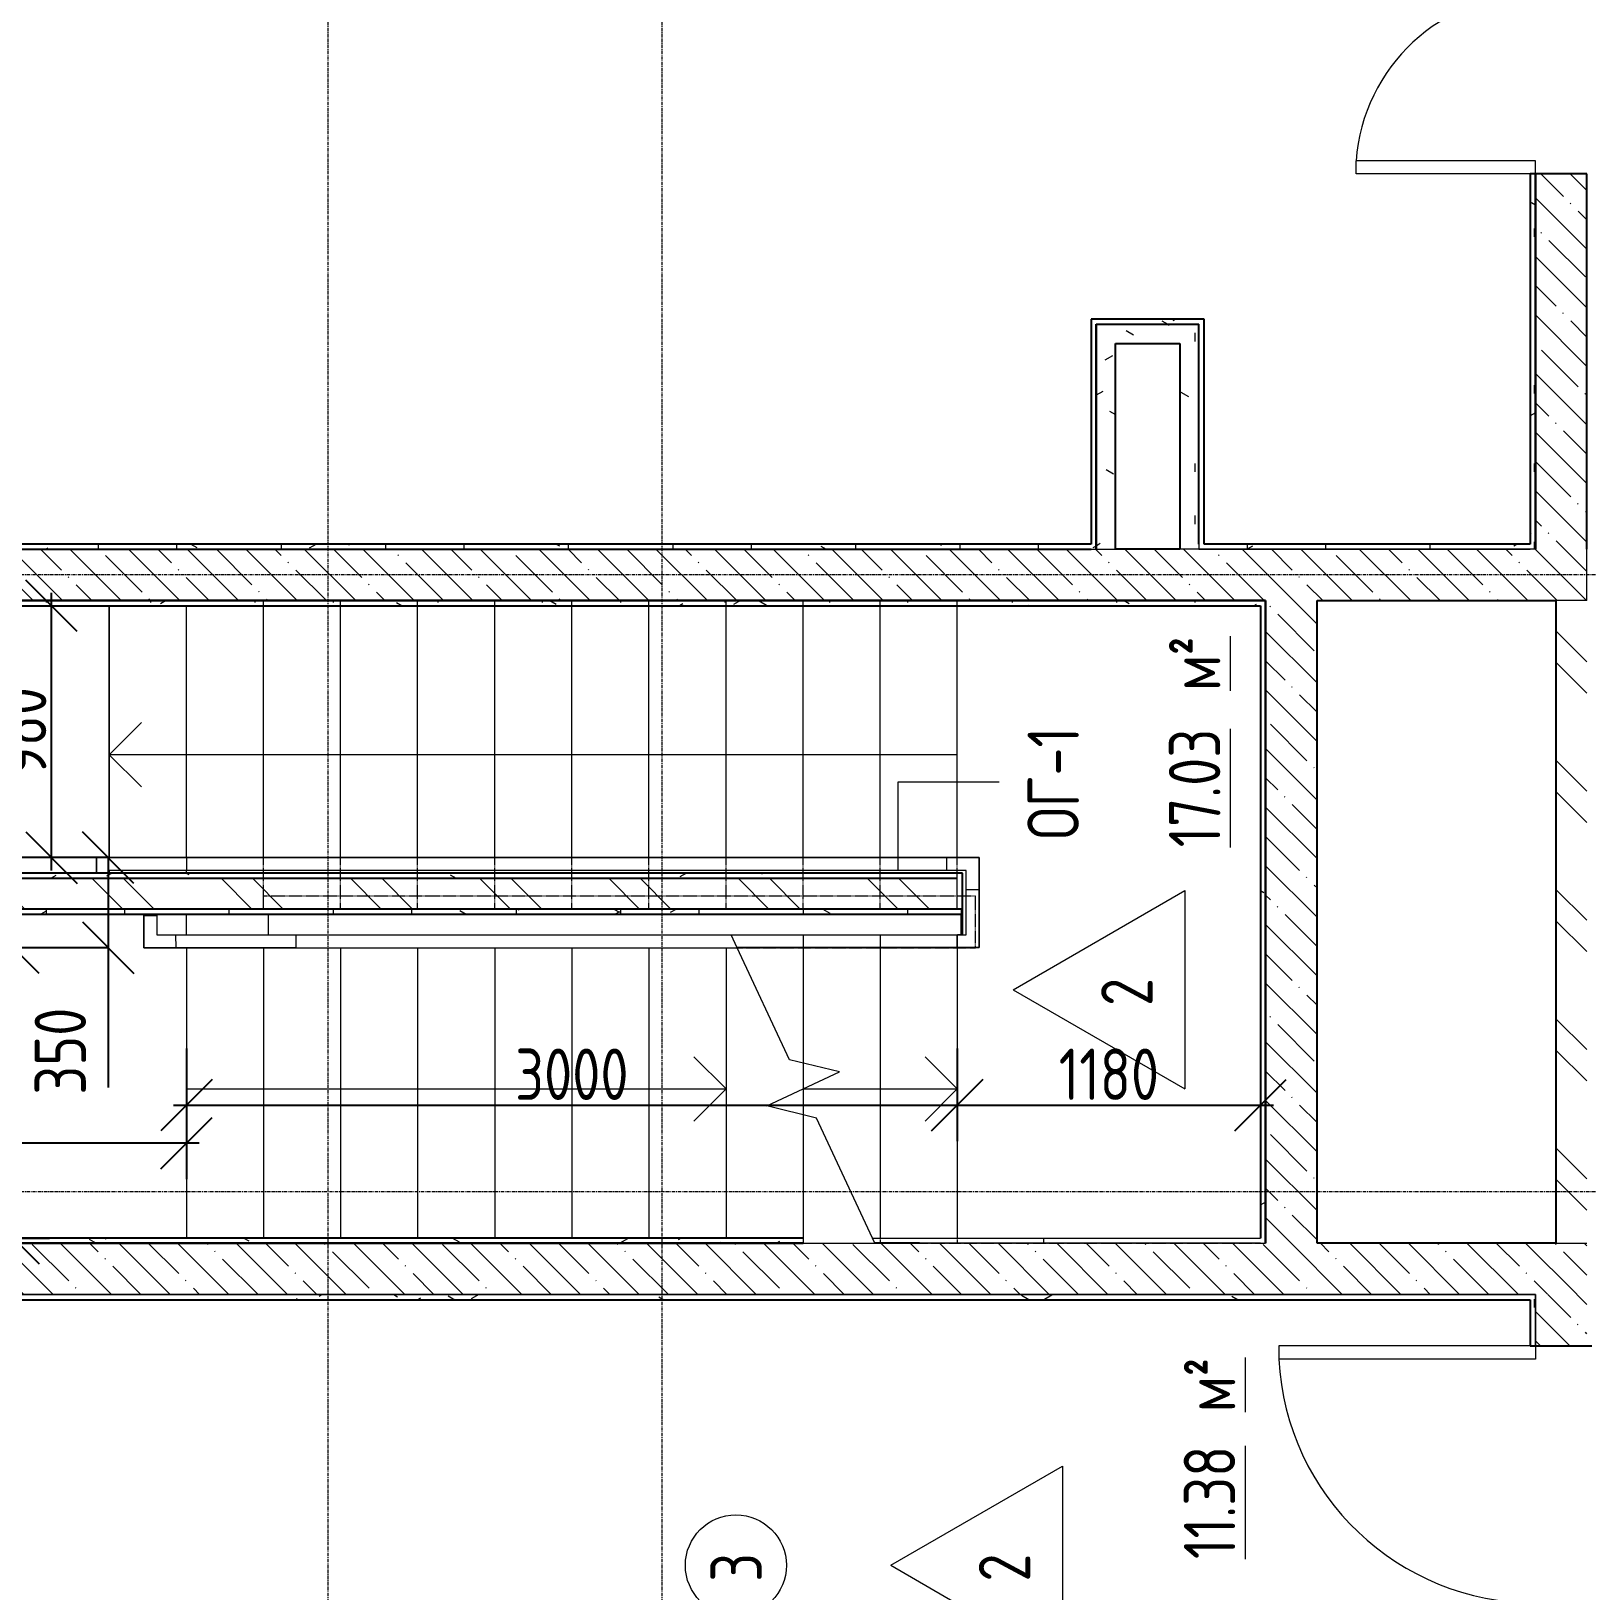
# Model space of a CAD drawing. Header units: millimetres. Extents: x -11854 to 4360091, y -19344 to 4989148.
# Drawn here: x 8008 to 14062, y 53710 to 59778 of the extents above; entities that cross this region are included whole.
import ezdxf

# ---------------------------------------------------------------- set-up
doc = ezdxf.new("R2010")
doc.units = ezdxf.units.MM
doc.linetypes.add('Линия сетки', pattern=[22.225, 12.7, -3.175, 3.175, -3.175])
doc.linetypes.add('Сверху', pattern=[3.96875, 2.38125, -1.5875])
doc.layers.get('0').update_dxf_attribs({"color": 254})
doc.layers.get('Defpoints').update_dxf_attribs({"color": 254})
for name, color, linetype, lineweight in [('_Сверху_ - Верхние поручни', 254, 'Сверху', 9), ('A-ANNO-DIMS', 254, 'Continuous', 9), ('A-AREA-IDEN', 254, 'Continuous', 9), ('A-DOOR', 254, 'Continuous', 9), ('A-FLOR', 254, 'Continuous', 9), ('A-FLOR-HRAL-IDEN', 254, 'Continuous', 9), ('A-WALL', 254, 'Continuous', 9), ('S-GRID', 254, 'Continuous', 9), ('S-STRS', 254, 'Continuous', 9), ('S-STRS-ANNO', 254, 'Continuous', 9), ('S-STRS-MBND', 254, 'Сверху', 9), ('Верхние поручни', 254, 'Continuous', 9)]:
    doc.layers.add(name, color=color, linetype=linetype, lineweight=lineweight)
doc.styles.add('ISOCPEUR', font='isocpeur.ttf', dxfattribs={"width": 0.8, "height": 200})
doc.styles.add('ISOCPEUR_B', font='', dxfattribs={"width": 0.8, "height": 200})
doc.styles.add('ISOCPEUR_B_1', font='', dxfattribs={"width": 0.8, "height": 200})
doc.styles.get('ISOCPEUR_B').set_extended_font_data('ISOCPEUR', bold=True)
doc.styles.get('ISOCPEUR_B_1').set_extended_font_data('ISOCPEUR', bold=True)
doc.dimstyles.new('2_0_мм_ISOCPEUR', dxfattribs={"dimscale": 304.8, "dimtxt": 199.196235, "dimasz": 0.656168, "dimexe": 0.459318, "dimexo": 0.625, "dimgap": 0.065617, "dimtad": 1, "dimdec": 0, "dimtxsty": 'ISOCPEUR', "dimblk1": 'OBLIQUE', "dimblk2": 'OBLIQUE', "dimsah": 1, "dimcen": 2.5, "dimdle": 0.164042, "dimazin": 3, "dimtfac": 1, "dimtix": 1, "dimtmove": 0, "dimatfit": 3, "dimfxl": 0.787402, "dimfxlon": 1, "dimtvp": 1, "dimarcsym": 2})
doc.dimstyles.new('2_0_мм_ISOCPEUR_1', dxfattribs={"dimscale": 304.8, "dimtxt": 199.196235, "dimasz": 0.656168, "dimexe": 0.459318, "dimexo": 0.625, "dimgap": 0.065617, "dimtad": 1, "dimdec": 0, "dimtxsty": 'ISOCPEUR', "dimblk1": 'OBLIQUE', "dimblk2": 'OBLIQUE', "dimsah": 1, "dimcen": 2.5, "dimdle": 0.164042, "dimazin": 3, "dimtfac": 1, "dimtix": 1, "dimtmove": 1, "dimatfit": 3, "dimfxl": 0.787402, "dimfxlon": 1, "dimtvp": 1, "dimarcsym": 2})
pattern_1 = [(135, (23408.74, 513535.32), (-114.04925, -114.04925), []), (135, (23408.74, 513649.37), (-114.04925, -114.04925), [201.612, -40.322, 3.353, -36.97])]
pattern_2 = [(135, (23408.74, 513535.32), (-251.44717, -251.44717), []), (135, (23027.74, 513535.32), (-251.44717, -251.44717), [])]
pattern_3 = [(90, (23408.74, 513535.32), (-101.6, 406.4), [33.528, -271.272, 33.528, -271.272, -1625.6]), (90, (23408.74, 513535.32), (-101.6, 406.4), [-609.6, 33.528, -576.072, 33.528, -271.272, -711.2]), (90, (23408.74, 513535.32), (-101.6, 406.4), [-1524, 33.528, -169.672, 33.528, -474.472]), (210, (23357.94, 513687.72), (-301.152724, -291.18818), [33.528, -271.272, 33.528, -1896.872]), (210, (23357.94, 513687.72), (-301.152724, -291.18818), [-338.328, -271.272, 33.528, -576.072, -1016]), (210, (23357.94, 513687.72), (-301.152724, -291.18818), [-1219.2, 33.528, -271.272, 33.528, -677.672]), (210, (23357.94, 513687.72), (-301.152724, -291.18818), [-1557.528, -169.672, 33.528, -474.472]), (330, (23154.74, 513738.52), (402.752724, -115.21182), [33.528, -271.272, 33.528, -1896.872]), (330, (23154.74, 513738.52), (402.752724, -115.21182), [-338.328, -271.272, 33.528, -576.072, -1016]), (330, (23154.74, 513738.52), (402.752724, -115.21182), [-1219.2, 33.528, -271.272, 33.528, -677.672]), (330, (23154.74, 513738.52), (402.752724, -115.21182), [-1557.528, -169.672, 33.528, -474.472])]

# ---------------------------------------------------------------- blocks, each defined once
blk = doc.blocks.new('Одиночные-Щитовые - Дверной блок внутренний глухой ДГ 21х7-6812654-1Д')
at = {"layer": 'A-DOOR', "lineweight": 18}
for p, q in [((299, -100), (299, -798.1)), ((350, -100), (299, -100)), ((350, -100), (350, -798.1)), ((350, -798.1), (299, -798.1))]:
    blk.add_line(p, q, dxfattribs=at)
at = {"layer": 'A-DOOR'}
blk.add_arc((350, -100), 700, 180, 265.82189, dxfattribs=at)
blk = doc.blocks.new('Одиночные-Щитовые - Дверной блок металлический глухой ДМГ 21х10 Л-6781128-1Д')
at = {"layer": 'A-DOOR', "lineweight": 18}
for p, q in [((449, 100), (449, 1098.7)), ((500, 1098.7), (449, 1098.7)), ((500, 100), (500, 1098.7)), ((500, 100), (449, 100))]:
    blk.add_line(p, q, dxfattribs=at)
at = {"layer": 'A-DOOR'}
blk.add_arc((500, 100), 1000, 92.92335, 180, dxfattribs=at)
blk = doc.blocks.new('Тип верхнего поручня - Верхний поручень_Внутренний_-4044732-1Д')
at = {"layer": 'Верхние поручни'}
for p, q in [((-457286.2, 6872.5), (-457286.2, 6877.9)), ((-457286.2, 6872.5), (-457236.2, 6873)), ((-457285, 6747.5), (-457286.2, 6872.5)), ((-457236.2, 6878.3), (-457236.2, 6873)), ((-457236.2, 6873), (-457235.5, 6798)), ((-457235.5, 6798), (-457160.5, 6798.6)), ((-457160.5, 6798.6), (-456694.3, 6802.9)), ((-457160, 6748.6), (-457160.5, 6798.6)), ((-456694.3, 6802.9), (-456693.8, 6752.9)), ((-457160, 6748.6), (-457285, 6747.5)), ((-456693.8, 6752.9), (-457160, 6748.6))]:
    blk.add_line(p, q, dxfattribs=at)
blk = doc.blocks.new('Тип верхнего поручня - Верхний поручень_Внутренний_-V9-1Д')
at = {"layer": '_Сверху_ - Верхние поручни'}
for p, q in [((-454051.2, 6977.8), (-456821.5, 6952.5)), ((-456821, 6902.5), (-456821.5, 6952.5)), ((-454100.7, 6927.3), (-456821, 6902.5)), ((-454099.8, 6826.5), (-454100.7, 6927.3)), ((-454049.4, 6777), (-454051.2, 6977.8)), ((-454999.8, 6818.3), (-454174.8, 6825.8)), ((-454174.8, 6825.8), (-454099.8, 6826.5)), ((-454976, 6768.5), (-454174.4, 6775.8)), ((-454174.4, 6775.8), (-454049.4, 6777))]:
    blk.add_line(p, q, dxfattribs=at)
at = {"layer": 'Верхние поручни'}
for p, q in [((-457286.2, 6877.9), (-457286.2, 6872.5)), ((-457286.2, 6872.5), (-457285, 6747.5)), ((-457236.2, 6878.3), (-457236.2, 6873)), ((-457236.2, 6873), (-457235.5, 6798)), ((-457235.5, 6798), (-457160.5, 6798.6)), ((-457160.5, 6798.6), (-454999.8, 6818.3)), ((-454976, 6768.5), (-454999.8, 6818.3)), ((-457285, 6747.5), (-457160, 6748.6)), ((-457160, 6748.6), (-454976, 6768.5))]:
    blk.add_line(p, q, dxfattribs=at)
blk = doc.blocks.new('Тип верхнего поручня - Верхний поручень_Внутренний_-4872171-1Д')
at = {"layer": 'Верхние поручни'}
for p, q in [((-457122.8, 7099.4), (-454162.9, 7126.3)), ((-454162.9, 7126.3), (-454037.9, 7127.5)), ((-454162.5, 7076.3), (-454162.9, 7126.3)), ((-454037.9, 7127.5), (-454036.8, 7002.5)), ((-457472.8, 7096.2), (-457122.8, 7099.4)), ((-457472.3, 7036.2), (-457472.8, 7096.2)), ((-457122.4, 7049.4), (-457422.4, 7046.6)), ((-457422.4, 7046.6), (-457422.3, 7036.6)), ((-457122.8, 7099.4), (-457122.4, 7049.4)), ((-454162.5, 7076.3), (-457122.4, 7049.4)), ((-454087.5, 7077), (-454162.5, 7076.3)), ((-454086.8, 7002), (-454087.5, 7077)), ((-454036.8, 7002.5), (-454086.8, 7002)), ((-454085.2, 6827), (-454086.8, 7002)), ((-454036.8, 7002.5), (-454034.8, 6777.5)), ((-454105.9, 6901.9), (-454105.9, 6906.8)), ((-454105.2, 6826.9), (-454105.9, 6901.9)), ((-455000, 6818.7), (-454120.2, 6826.7)), ((-454120.2, 6826.7), (-454085.2, 6827)), ((-454119.8, 6776.7), (-454120.2, 6826.7)), ((-454119.8, 6776.7), (-454976.2, 6768.9)), ((-454034.8, 6777.5), (-454119.8, 6776.7))]:
    blk.add_line(p, q, dxfattribs=at)
blk = doc.blocks.new('Тип верхнего поручня - Верхний поручень_Внутренний_-V10-1Д')
at = {"layer": 'Верхние поручни'}
for p, q in [((-454162.9, 7126.3), (-457122.8, 7099.4)), ((-454037.9, 7127.5), (-454162.9, 7126.3)), ((-454036.8, 7002.5), (-454037.9, 7127.5)), ((-457122.8, 7099.4), (-457472.8, 7096.2)), ((-457472.8, 7096.2), (-457472.3, 7036.2)), ((-457122.4, 7049.4), (-457422.4, 7046.6)), ((-457422.4, 7046.6), (-457422.3, 7036.6)), ((-454162.5, 7076.3), (-457122.4, 7049.4)), ((-454087.5, 7077), (-454162.5, 7076.3)), ((-454086.8, 7002), (-454087.5, 7077)), ((-454085.2, 6827), (-454086.8, 7002)), ((-454034.8, 6777.5), (-454036.8, 7002.5)), ((-454105.2, 6826.9), (-454105.9, 6906.8)), ((-455000, 6818.7), (-454120.2, 6826.7)), ((-454120.2, 6826.7), (-454085.2, 6827)), ((-454976.2, 6768.9), (-454119.8, 6776.7)), ((-454119.8, 6776.7), (-454034.8, 6777.5))]:
    blk.add_line(p, q, dxfattribs=at)
blk = doc.blocks.new('АР-Марка-Помещения-Этаж_Секция_Номер - Номер-1294543-1Д')
at = {"layer": 'A-AREA-IDEN'}
blk.add_circle((0, 1.219), 1.965, dxfattribs=at)
blk = doc.blocks.new('_Oblique')
at = {"color": 0, "linetype": 'ByBlock', "lineweight": -2}
blk.add_line((-0.5, -0.5), (0.5, 0.5), dxfattribs=at)
blk = doc.blocks.new('*D693')
at = {"layer": 'A-ANNO-DIMS', "color": 0, "lineweight": -2, "transparency": 16777216}
for p, q in [((7939.1, 55032.4), (7939.1, 56262)), ((8308, 56212), (7799.1, 56212)), ((7866.1, 55082.4), (8079.1, 55082.4))]:
    blk.add_line(p, q, dxfattribs=at)
at = {"layer": 'Defpoints', "color": 0, "transparency": 16777216}
for p in [(7939.1, 56212), (8327, 56212), (7847, 55082.4)]:
    blk.add_point(p, dxfattribs=at)
at = {"layer": 'A-ANNO-DIMS', "color": 0, "lineweight": -2, "transparency": 16777216, "xscale": 200, "yscale": 200, "zscale": 200}
for p, rotation in [((7939.1, 56212), 90), ((7939.1, 55082.4), 270)]:
    blk.add_blockref('_Oblique', p, dxfattribs=dict(at, rotation=rotation))
at = {"layer": 'A-ANNO-DIMS', "color": 0, "transparency": 16777216, "insert": (7652.4, 55627.7), "char_height": 200, "width": 459.684, "attachment_point": 1, "rotation": 90, "line_spacing_factor": 1.149209, "style": 'ISOCPEUR'}
blk.add_mtext('\\A1;1130', dxfattribs=at)
blk = doc.blocks.new('*D694')
at = {"layer": 'A-ANNO-DIMS', "color": 0, "lineweight": -2, "transparency": 16777216}
for p, q in [((8308, 56562.4), (8168, 56562.4)), ((8308, 56562.4), (8308, 56162)), ((8308, 56212), (8168, 56212)), ((8308, 56212), (8308, 55668))]:
    blk.add_line(p, q, dxfattribs=at)
at = {"layer": 'Defpoints', "color": 0, "transparency": 16777216}
for p in [(8308, 56562.4), (8327, 56562.4), (8327, 56212)]:
    blk.add_point(p, dxfattribs=at)
at = {"layer": 'A-ANNO-DIMS', "color": 0, "lineweight": -2, "transparency": 16777216, "xscale": 200, "yscale": 200, "zscale": 200}
for p, rotation in [((8308, 56562.4), 90), ((8308, 56212), 270)]:
    blk.add_blockref('_Oblique', p, dxfattribs=dict(at, rotation=rotation))
at = {"layer": 'A-ANNO-DIMS', "color": 0, "transparency": 16777216, "insert": (8021.4, 55640.1), "char_height": 200, "width": 399.925, "attachment_point": 1, "rotation": 90, "line_spacing_factor": 1.149209, "style": 'ISOCPEUR'}
blk.add_mtext('\\A1;350', dxfattribs=at)
blk = doc.blocks.new('*D695')
at = {"layer": 'A-ANNO-DIMS', "color": 0, "lineweight": -2, "transparency": 16777216}
for p, q in [((8087, 56512.4), (8087, 57592.4)), ((7866.1, 57542.4), (8227, 57542.4)), ((8308, 56562.4), (7947, 56562.4))]:
    blk.add_line(p, q, dxfattribs=at)
at = {"layer": 'Defpoints', "color": 0, "transparency": 16777216}
for p in [(7847, 57542.4), (8087, 57542.4), (8327, 56562.4)]:
    blk.add_point(p, dxfattribs=at)
at = {"layer": 'A-ANNO-DIMS', "color": 0, "lineweight": -2, "transparency": 16777216, "xscale": 200, "yscale": 200, "zscale": 200}
for p, rotation in [((8087, 57542.4), 90), ((8087, 56562.4), 270)]:
    blk.add_blockref('_Oblique', p, dxfattribs=dict(at, rotation=rotation))
at = {"layer": 'A-ANNO-DIMS', "color": 0, "transparency": 16777216, "insert": (7967, 57052.4), "char_height": 200, "width": 399.925, "attachment_point": 5, "rotation": 90, "style": 'ISOCPEUR'}
blk.add_mtext('\\A1;980', dxfattribs=at)
blk = doc.blocks.new('МАРКА ПОМЕЩЕНИЯ - ПОЛЫ - ОТДЕЛКА ПОЛА-6347798-1Д')
at = {"layer": 'A-AREA-IDEN'}
for p, q in [((0, 4.233), (-3.855, -2.444)), ((0, 4.233), (3.855, -2.444)), ((3.855, -2.444), (-3.855, -2.444))]:
    blk.add_line(p, q, dxfattribs=at)
blk = doc.blocks.new('*D696')
at = {"layer": 'A-ANNO-DIMS', "color": 0, "lineweight": -2, "transparency": 16777216}
for p, q in [((5482, 55820.4), (5482, 55311.5)), ((8612, 55820.4), (8612, 55311.5)), ((5432, 55451.5), (6283.2, 55451.5)), ((8662, 55451.5), (6589.9, 55451.5))]:
    blk.add_line(p, q, dxfattribs=at)
at = {"layer": 'Defpoints', "color": 0, "transparency": 16777216}
for p in [(5482, 55839.5), (8612, 55839.5), (8612, 55451.5)]:
    blk.add_point(p, dxfattribs=at)
at = {"layer": 'A-ANNO-DIMS', "color": 0, "lineweight": -2, "transparency": 16777216, "xscale": 200, "yscale": 200, "zscale": 200, "rotation": 180}
blk.add_blockref('_Oblique', (5482, 55451.5), dxfattribs=at)
at = {"layer": 'A-ANNO-DIMS', "color": 0, "lineweight": -2, "transparency": 16777216, "xscale": 200, "yscale": 200, "zscale": 200}
blk.add_blockref('_Oblique', (8612, 55451.5), dxfattribs=at)
at = {"layer": 'A-ANNO-DIMS', "color": 0, "transparency": 16777216, "insert": (6303.2, 55415.3), "char_height": 200, "width": 496.458, "attachment_point": 1, "rotation": 90, "line_spacing_factor": 1.149209, "style": 'ISOCPEUR'}
blk.add_mtext('\\A1;3130', dxfattribs=at)
blk = doc.blocks.new('*D697')
at = {"layer": 'A-ANNO-DIMS', "color": 0, "lineweight": -2, "transparency": 16777216}
for p, q in [((8612, 55820.4), (8612, 55459.5)), ((11612, 55820.4), (11612, 55459.5)), ((8562, 55599.5), (11662, 55599.5))]:
    blk.add_line(p, q, dxfattribs=at)
at = {"layer": 'Defpoints', "color": 0, "transparency": 16777216}
for p in [(8612, 55839.5), (11612, 55839.5), (11612, 55599.5)]:
    blk.add_point(p, dxfattribs=at)
at = {"layer": 'A-ANNO-DIMS', "color": 0, "lineweight": -2, "transparency": 16777216, "xscale": 200, "yscale": 200, "zscale": 200, "rotation": 180}
blk.add_blockref('_Oblique', (8612, 55599.5), dxfattribs=at)
at = {"layer": 'A-ANNO-DIMS', "color": 0, "lineweight": -2, "transparency": 16777216, "xscale": 200, "yscale": 200, "zscale": 200}
blk.add_blockref('_Oblique', (11612, 55599.5), dxfattribs=at)
at = {"layer": 'A-ANNO-DIMS', "color": 0, "transparency": 16777216, "insert": (10112, 55719.5), "char_height": 200, "width": 533.233, "attachment_point": 5, "style": 'ISOCPEUR'}
blk.add_mtext('\\A1;3000', dxfattribs=at)
blk = doc.blocks.new('*D698')
at = {"layer": 'A-ANNO-DIMS', "color": 0, "lineweight": -2, "transparency": 16777216}
for p, q in [((11612, 55820.4), (11612, 55459.5)), ((12792, 55820.4), (12792, 55459.5)), ((11562, 55599.5), (12842, 55599.5))]:
    blk.add_line(p, q, dxfattribs=at)
at = {"layer": 'Defpoints', "color": 0, "transparency": 16777216}
for p in [(11612, 55839.5), (12792, 55839.5), (12792, 55599.5)]:
    blk.add_point(p, dxfattribs=at)
at = {"layer": 'A-ANNO-DIMS', "color": 0, "lineweight": -2, "transparency": 16777216, "xscale": 200, "yscale": 200, "zscale": 200, "rotation": 180}
blk.add_blockref('_Oblique', (11612, 55599.5), dxfattribs=at)
at = {"layer": 'A-ANNO-DIMS', "color": 0, "lineweight": -2, "transparency": 16777216, "xscale": 200, "yscale": 200, "zscale": 200}
blk.add_blockref('_Oblique', (12792, 55599.5), dxfattribs=at)
at = {"layer": 'A-ANNO-DIMS', "color": 0, "transparency": 16777216, "insert": (12202, 55719.5), "char_height": 200, "width": 459.684, "attachment_point": 5, "style": 'ISOCPEUR'}
blk.add_mtext('\\A1;1180', dxfattribs=at)

msp = doc.modelspace()

# ---------------------------------------------------------------- hatches: boundary and pattern name
at = {"layer": 'A-WALL'}
h = msp.add_hatch(dxfattribs=at)
h.set_pattern_fill('FP_5', color=8, angle=90, style=0, pattern_type=2)
h.set_pattern_definition(pattern_3)
h.paths.add_polyline_path([(13862, 65217.4), (13842, 65217.4), (13842, 59922.4), (13862, 59922.4), (13862, 64419.5)])
h.paths.add_polyline_path([(13862, 59141.3), (13862, 59222.4), (13842, 59222.4), (13842, 57762.4), (13862, 57762.4), (13862, 58085.7)])
h = msp.add_hatch(dxfattribs=at)
h.set_pattern_fill('FP_3', color=8, angle=90, style=0, pattern_type=2)
h.set_pattern_definition(pattern_1)
h.paths.add_polyline_path([(14062, 59222.4), (13862, 59222.4), (13862, 57762.4), (14062, 57762.4), (14062, 59141.3)])
h = msp.add_hatch(dxfattribs=at)
h.set_pattern_fill('FP_5', color=8, angle=90, style=0, pattern_type=2)
h.set_pattern_definition(pattern_3)
h.paths.add_polyline_path([(12552.5, 58657.4), (12132.5, 58657.4), (12132.5, 58637.4), (12552.5, 58637.4)])
h = msp.add_hatch(dxfattribs=at)
h.set_pattern_fill('FP_5', color=8, angle=90, style=0, pattern_type=2)
h.set_pattern_definition(pattern_3)
h.paths.add_polyline_path([(12152.5, 57762.4), (12152.5, 58637.4), (12132.5, 58637.4), (12132.5, 57762.4)])
h = msp.add_hatch(dxfattribs=at)
h.set_pattern_fill('FP_5', color=8, angle=90, style=0, pattern_type=2)
h.set_pattern_definition(pattern_3)
h.paths.add_polyline_path([(12552.5, 58637.4), (12152.5, 58637.4), (12152.5, 58562.4), (12552.5, 58562.4)])
h = msp.add_hatch(dxfattribs=at)
h.set_pattern_fill('FP_5', color=8, angle=90, style=0, pattern_type=2)
h.set_pattern_definition(pattern_3)
h.paths.add_polyline_path([(12227.5, 58562.4), (12152.5, 58562.4), (12152.5, 57762.4), (12227.5, 57762.4), (12227.5, 58085.7)])
h = msp.add_hatch(dxfattribs=at)
h.set_pattern_fill('FP_5', color=8, angle=90, style=0, pattern_type=2)
h.set_pattern_definition(pattern_3)
h.paths.add_polyline_path([(12552.5, 58562.4), (12477.5, 58562.4), (12477.5, 57762.4), (12552.5, 57762.4), (12552.5, 58085.7)])
h = msp.add_hatch(dxfattribs=at)
h.set_pattern_fill('FP_5', color=8, angle=90, style=0, pattern_type=2)
h.set_pattern_definition(pattern_3)
h.paths.add_polyline_path([(12132.5, 57782.4), (7682, 57782.4), (7682, 57762.4), (12132.5, 57762.4)])
h = msp.add_hatch(dxfattribs=at)
h.set_pattern_fill('FP_5', color=8, angle=90, style=0, pattern_type=2)
h.set_pattern_definition(pattern_3)
h.paths.add_polyline_path([(13842, 57762.4), (13842, 57782.4), (12552.5, 57782.4), (12552.5, 57762.4)])
h = msp.add_hatch(dxfattribs=at)
h.set_pattern_fill('FP_3', color=8, angle=90, style=0, pattern_type=2)
h.set_pattern_definition(pattern_1)
h.paths.add_polyline_path([(14062, 57762.4), (7462, 57762.4), (7462, 57562.4), (14062, 57562.4)])
h = msp.add_hatch(dxfattribs=at)
h.set_pattern_fill('FP_5', color=8, angle=90, style=0, pattern_type=2)
h.set_pattern_definition(pattern_3)
h.paths.add_polyline_path([(12812, 57542.4), (12812, 57562.4), (6862, 57562.4), (6862, 57542.4), (12792, 57542.4)])
h.paths.add_polyline_path([(5862, 57542.4), (5862, 57562.4), (5482, 57562.4), (5482, 57542.4)])
h = msp.add_hatch(dxfattribs=at)
h.set_pattern_fill('FP_5', color=8, angle=90, style=0, pattern_type=2)
h.set_pattern_definition(pattern_3)
h.paths.add_polyline_path([(12812, 57542.4), (12792, 57542.4), (12792, 55062.4), (12812, 55062.4), (12812, 55974.4)])
h = msp.add_hatch(dxfattribs=at)
h.set_pattern_fill('FP_3', color=8, angle=90, style=0, pattern_type=2)
h.set_pattern_definition(pattern_1)
h.paths.add_polyline_path([(13012, 57562.4), (12812, 57562.4), (12812, 55062.4), (13012, 55062.4), (13012, 55974.4)])
h = msp.add_hatch(dxfattribs=at)
h.set_pattern_fill('FP_4', color=8, angle=90, style=0, pattern_type=2)
h.set_pattern_definition(pattern_2)
h.paths.add_polyline_path([(14062, 55063.4), (14062, 57562.4), (13942, 57562.4), (13942, 55062.4), (14062, 55062.4)])
h = msp.add_hatch(dxfattribs=at)
h.set_pattern_fill('FP_5', color=8, angle=90, style=0, pattern_type=2)
h.set_pattern_definition(pattern_3)
h.paths.add_polyline_path([(11612, 56502.4), (5462, 56502.4), (5462, 56482.4), (11612, 56482.4), (11612, 56502.2)])
h = msp.add_hatch(dxfattribs=at)
h.set_pattern_fill('FP_4', color=8, angle=90, style=0, pattern_type=2)
h.set_pattern_definition(pattern_2)
h.paths.add_polyline_path([(11612, 56482.4), (5462, 56482.4), (5462, 56362.4), (11612, 56362.4), (11612, 56370.2)])
h = msp.add_hatch(dxfattribs=at)
h.set_pattern_fill('FP_5', color=8, angle=90, style=0, pattern_type=2)
h.set_pattern_definition(pattern_3)
h.paths.add_polyline_path([(11632, 56342.4), (11632, 56362.4), (5482, 56362.4), (5482, 56342.4), (11592.4, 56342.4)])
h = msp.add_hatch(dxfattribs=at)
h.set_pattern_fill('FP_5', color=8, angle=90, style=0, pattern_type=2)
h.set_pattern_definition(pattern_3)
h.paths.add_polyline_path([(11012, 55082.4), (6812, 55082.4), (6812, 55062.4), (11012, 55062.4)])
h.paths.add_polyline_path([(5512, 55062.4), (5512, 55082.4), (5482, 55082.4), (5482, 55062.4)])
h = msp.add_hatch(dxfattribs=at)
h.set_pattern_fill('FP_3', color=8, angle=90, style=0, pattern_type=2)
h.set_pattern_definition(pattern_1)
h.paths.add_polyline_path([(14062, 55062.4), (7662, 55062.4), (7662, 54862.4), (14062, 54863.4), (14062, 54918.7)])
h = msp.add_hatch(dxfattribs=at)
h.set_pattern_fill('FP_5', color=8, angle=90, style=0, pattern_type=2)
h.set_pattern_definition(pattern_3)
h.paths.add_polyline_path([(13862, 54862.4), (7956.4, 54862.4), (7956.4, 54842.4), (13862, 54842.4)])
h = msp.add_hatch(dxfattribs=at)
h.set_pattern_fill('FP_3', color=8, angle=90, style=0, pattern_type=2)
h.set_pattern_definition(pattern_1)
h.paths.add_polyline_path([(14062, 54862.4), (13862, 54862.4), (13862, 54662.4), (14062, 54662.4), (14062, 54843.4)])
h.paths.add_polyline_path([(14062, 53662.4), (13862, 53662.4), (13862, 50562.4), (14062, 50562.4), (14062, 53202.4)])
h.paths.add_polyline_path([(14062, 49862.4), (13862, 49862.4), (13862, 47202.4), (14062, 47202.4), (14062, 49662.4)])
h = msp.add_hatch(dxfattribs=at)
h.set_pattern_fill('FP_5', color=8, angle=90, style=0, pattern_type=2)
h.set_pattern_definition(pattern_3)
h.paths.add_polyline_path([(13862, 53662.4), (13842, 53662.4), (13842, 52982.4), (13862, 52982.4)])
h.paths.add_polyline_path([(13862, 54842.4), (13842, 54842.4), (13842, 54662.4), (13862, 54662.4)])

# ---------------------------------------------------------------- linework, layer by layer
at = {"layer": 'A-FLOR', "color": 8}
for p, q in [((8312, 57542.4), (8312, 56562.4)), ((8612, 56262.4), (8612, 56342.4)), ((8932, 56262.4), (8932, 56342.4)), ((13942, 55062.8), (13012, 55062.8))]:
    msp.add_line(p, q, dxfattribs=at)
at = {"layer": 'A-FLOR-HRAL-IDEN', "color": 8}
for p, q in [((11381.9, 56857.9), (11774.4, 56857.9)), ((11381.9, 56512.4), (11381.9, 56857.9))]:
    msp.add_line(p, q, dxfattribs=at)
at = {"layer": 'A-WALL', "color": 8, "lineweight": 25}
for p, q in [((13842, 59222.4), (13842, 57782.4)), ((14062, 59222.4), (13842, 59222.4)), ((13862, 59222.4), (13862, 57762.4)), ((13862, 57762.4), (13862, 59222.4)), ((14062, 57762.4), (14062, 59222.4)), ((12572.5, 58657.4), (12132.5, 58657.4)), ((12132.5, 58657.4), (12132.5, 57782.4)), ((12152.5, 58637.4), (12152.5, 57762.4)), ((12152.5, 58637.4), (12552.5, 58637.4)), ((12152.5, 57762.4), (12152.5, 58637.4)), ((12552.5, 57782.4), (12552.5, 58637.4)), ((12572.5, 57782.4), (12572.5, 58657.4)), ((12227.5, 58562.4), (12477.5, 58562.4)), ((12227.5, 57762.4), (12227.5, 58562.4)), ((12477.5, 58562.4), (12477.5, 57762.4)), ((12132.5, 57782.4), (7682, 57782.4)), ((13842, 57782.4), (12572.5, 57782.4)), ((7662, 57762.4), (12132.5, 57762.4)), ((12477.5, 57762.4), (12227.5, 57762.4)), ((6862, 57542.4), (12792, 57542.4)), ((7362, 57562.4), (12812, 57562.4)), ((12812, 57562.4), (7462, 57562.4)), ((12792, 57542.4), (12792, 55082.4)), ((12812, 57562.4), (12812, 55062.4)), ((12812, 55062.4), (12812, 57562.4)), ((13012, 55062.4), (13012, 57562.4)), ((13012, 57562.4), (13942, 57562.4)), ((13942, 57562.4), (13942, 55062.4)), ((11632, 56502.4), (5482, 56502.4)), ((11632, 56342.4), (11632, 56502.4)), ((5462, 56482.4), (11612, 56482.4)), ((11612, 56362.4), (5482, 56362.4)), ((5482, 56342.4), (11632, 56342.4)), ((11012, 55082.4), (6812, 55082.4)), ((11012, 55062.4), (7362, 55062.4)), ((7462, 55062.4), (11012, 55062.4)), ((11465.2, 55062.4), (11291.7, 55062.4)), ((13942, 55062.4), (13012, 55062.4)), ((7956.4, 54842.4), (13842, 54842.4)), ((13842, 54842.4), (13842, 54662.4)), ((13842, 54662.4), (14082, 54662.4))]:
    msp.add_line(p, q, dxfattribs=at)
at = {"layer": 'A-WALL', "color": 8}
for p, q in [((12552.5, 57782.4), (12552.5, 57762.4)), ((12132.5, 57762.4), (12227.5, 57762.4)), ((13862, 57762.4), (12477.5, 57762.4)), ((12552.5, 57762.4), (13842, 57762.4)), ((14062, 57562.4), (14062, 57762.4)), ((14062, 57562.4), (13942, 57562.4)), ((11612, 56362.4), (11612, 56482.4)), ((11282.4, 55082.4), (12792, 55082.4)), ((12792, 55062.4), (11465.2, 55062.4)), ((11949.1, 55062.4), (11949.1, 55082.4)), ((12792, 55062.4), (12812, 55062.4)), ((13942, 55062.4), (14062, 55062.4)), ((7861.4, 54862.4), (13862, 54862.4)), ((13862, 54862.4), (7956.4, 54862.4)), ((13862, 54862.4), (13862, 54662.4)), ((13862, 54842.4), (13862, 54862.4)), ((13862, 54662.4), (13862, 54842.4))]:
    msp.add_line(p, q, dxfattribs=at)
at = {"layer": 'S-GRID', "color": 8, "linetype": 'Линия сетки'}
for p, q in [((9162, 75548.5), (9162, 42182.4)), ((10462, 75548.5), (10462, 42182.4)), ((24894.1, 57662.4), (-496.2, 57662.4)), ((24894.1, 55262.4), (-496.2, 55262.4))]:
    msp.add_line(p, q, dxfattribs=at)
at = {"layer": 'S-STRS', "color": 8}
for p, q in [((8312, 56562.4), (8312, 57542.4)), ((8612, 56562.4), (8612, 57542.4)), ((8912, 56562.4), (8912, 57542.4)), ((9212, 56562.4), (9212, 57542.4)), ((9512, 56562.4), (9512, 57542.4)), ((9812, 56562.4), (9812, 57542.4)), ((10112, 56562.4), (10112, 57542.4)), ((10412, 56562.4), (10412, 57542.4)), ((10712, 56562.4), (10712, 57542.4)), ((11012, 56562.4), (11012, 57542.4)), ((11312, 56562.4), (11312, 57542.4)), ((11612, 56562.4), (11612, 57542.4)), ((8612, 56502.4), (8612, 56512.4)), ((8912, 56502.4), (8912, 56512.4)), ((9212, 56502.4), (9212, 56512.4)), ((9512, 56502.4), (9512, 56512.4)), ((9812, 56502.4), (9812, 56512.4)), ((10112, 56502.4), (10112, 56512.4)), ((10412, 56502.4), (10412, 56512.4)), ((10712, 56502.4), (10712, 56512.4)), ((11012, 56502.4), (11012, 56512.4)), ((11312, 56502.4), (11312, 56512.4)), ((11612, 56502.4), (11612, 56512.4)), ((11632, 56342.4), (11632, 56262.4)), ((8612, 56212), (8612, 55082.4)), ((8912, 56212), (8912, 55082.4)), ((9212, 56212), (9212, 55082.4)), ((9512, 56212), (9512, 55082.4)), ((9812, 56212), (9812, 55082.4)), ((10112, 56212), (10112, 55082.4)), ((10412, 56212), (10412, 55082.4)), ((10712, 56212), (10712, 55082.4)), ((11012, 56212.4), (11012, 55762.9)), ((11312, 56212.4), (11312, 55082.4)), ((11612, 56212.4), (11612, 55082.4)), ((11012, 55762.9), (11012, 55662.4)), ((11012, 55662.4), (11012, 55562)), ((11012, 55562), (11012, 55062.4)), ((11012, 55062.4), (11291.7, 55062.4))]:
    msp.add_line(p, q, dxfattribs=at)
at = {"layer": 'S-STRS', "color": 8, "linetype": 'Сверху'}
for p, q in [((8612, 56562.4), (8612, 57542.4)), ((8912, 56562.4), (8912, 57542.4)), ((9212, 56562.4), (9212, 57542.4)), ((9512, 56562.4), (9512, 57542.4)), ((9812, 56562.4), (9812, 57542.4)), ((10112, 56562.4), (10112, 57542.4)), ((10412, 56562.4), (10412, 57542.4)), ((10712, 56562.4), (10712, 57542.4)), ((11012, 56562.4), (11012, 57542.4)), ((11312, 56562.4), (11312, 57542.4)), ((11612, 56562.4), (11612, 57542.4)), ((8612, 56502.4), (8612, 56512.4)), ((8912, 56502.4), (8912, 56512.4)), ((9212, 56502.4), (9212, 56512.4)), ((9512, 56502.4), (9512, 56512.4)), ((9812, 56502.4), (9812, 56512.4)), ((10112, 56502.4), (10112, 56512.4)), ((10412, 56502.4), (10412, 56512.4)), ((10712, 56502.4), (10712, 56512.4)), ((11012, 56502.4), (11012, 56512.4)), ((11312, 56502.4), (11312, 56512.4)), ((11612, 56502.4), (11612, 56512.4)), ((8612, 56212), (8612, 55082.4)), ((8912, 56212), (8912, 55082.4)), ((9212, 56212), (9212, 55082.4)), ((9512, 56212), (9512, 55082.4)), ((9812, 56212), (9812, 55082.4)), ((10112, 56212), (10112, 55082.4)), ((10412, 56212), (10412, 55082.4)), ((10712, 56212), (10712, 55082.4)), ((11012, 56212.4), (11012, 55762.9)), ((11312, 56212.4), (11312, 55082.4)), ((11612, 56212.4), (11612, 55082.4)), ((11012, 55762.9), (11012, 55662.4)), ((11012, 55662.4), (11012, 55562)), ((11012, 55562), (11012, 55062.4))]:
    msp.add_line(p, q, dxfattribs=at)
at = {"layer": 'S-STRS-ANNO', "color": 8}
for p, q in [((8312, 56962.8), (8437, 57087.8)), ((8612, 56962.8), (8312, 56962.8)), ((8312, 56962.8), (8437, 56837.8)), ((8912, 56962.8), (8612, 56962.8)), ((9212, 56962.8), (8912, 56962.8)), ((9512, 56962.8), (9212, 56962.8)), ((9812, 56962.8), (9512, 56962.8)), ((10112, 56962.8), (9812, 56962.8)), ((10412, 56962.8), (10112, 56962.8)), ((10712, 56962.8), (10412, 56962.8)), ((11012, 56962.8), (10712, 56962.8)), ((11312, 56962.8), (11012, 56962.8)), ((11612, 56962.8), (11312, 56962.8)), ((10712, 55662.4), (10587, 55787.4)), ((11612, 55662.4), (11487, 55787.4)), ((8612, 55662.4), (8912, 55662.4)), ((8912, 55662.4), (9212, 55662.4)), ((9212, 55662.4), (9512, 55662.4)), ((9512, 55662.4), (9812, 55662.4)), ((9812, 55662.4), (10112, 55662.4)), ((10112, 55662.4), (10412, 55662.4)), ((10412, 55662.4), (10712, 55662.4)), ((10712, 55662.4), (10587, 55537.4)), ((11012, 55662.4), (11312, 55662.4)), ((11312, 55662.4), (11612, 55662.4)), ((11612, 55662.4), (11487, 55537.4))]:
    msp.add_line(p, q, dxfattribs=at)
at = {"layer": 'S-STRS-MBND', "color": 8}
for p, q in [((8912, 56362), (8912, 57562)), ((11612, 57562), (8912, 57562)), ((9212, 56362), (9212, 57562)), ((9212, 56362), (9212, 57562)), ((9512, 56362), (9512, 57562)), ((9512, 56362), (9512, 57562)), ((9812, 56362), (9812, 57562)), ((9812, 56362), (9812, 57562)), ((10112, 56362), (10112, 57562)), ((10112, 56362), (10112, 57562)), ((10412, 56362), (10412, 57562)), ((10412, 56362), (10412, 57562)), ((10712, 56362), (10712, 57562)), ((10712, 56362), (10712, 57562)), ((11012, 56362), (11012, 57562)), ((11012, 56362), (11012, 57562)), ((11312, 56362), (11312, 57562)), ((11312, 56362), (11312, 57562)), ((12811.4, 57562), (11612, 57562)), ((11612, 56362), (11612, 57562)), ((11612, 56362), (11612, 57562)), ((12811.4, 55062.4), (12811.4, 57562)), ((11612, 56362), (8912, 56362)), ((11612, 56362), (11627, 56362)), ((11627, 56362), (11627, 56262.4)), ((10732.2, 56262.4), (11612, 56262.4)), ((11012, 56262.4), (11012, 55762.9)), ((11012, 56262.4), (11012, 55762.9)), ((11312, 56262.4), (11312, 55062.4)), ((11312, 56262.4), (11312, 55062.4)), ((11627, 56262.4), (11612, 56262.4)), ((11612, 56262.4), (11612, 55062.4)), ((11612, 56262.4), (11612, 55062.4)), ((11012, 55662.4), (11012, 55562)), ((11012, 55662.4), (11012, 55562)), ((11291.7, 55062.4), (11612, 55062.4)), ((11612, 55062.4), (12811.4, 55062.4))]:
    msp.add_line(p, q, dxfattribs=at)
at = {"layer": 'S-STRS-MBND', "color": 8, "linetype": 'Continuous'}
for p, q in [((10959.1, 55775.7), (10755.7, 56212)), ((11153.6, 55728.5), (10959.1, 55775.7)), ((10870.3, 55596.4), (11153.6, 55728.5)), ((11064.8, 55549.1), (10870.3, 55596.4)), ((11291.7, 55062.4), (11064.8, 55549.1))]:
    msp.add_line(p, q, dxfattribs=at)

# ---------------------------------------------------------------- block references
at = {"layer": 'A-AREA-IDEN', "color": 8, "xscale": 99.99999999999991, "yscale": 99.99999999999991, "zscale": 99.99999999999991, "rotation": 90}
for name, p in [('МАРКА ПОМЕЩЕНИЯ - ПОЛЫ - ОТДЕЛКА ПОЛА-6347798-1Д', (12252.7, 56048.5)), ('МАРКА ПОМЕЩЕНИЯ - ПОЛЫ - ОТДЕЛКА ПОЛА-6347798-1Д', (11776.6, 53809)), ('АР-Марка-Помещения-Этаж_Секция_Номер - Номер-1294543-1Д', (10872.3, 53809))]:
    msp.add_blockref(name, p, dxfattribs=at)
at = {"layer": 'A-DOOR', "color": 8}
for name, p, rotation in [('Одиночные-Щитовые - Дверной блок внутренний глухой ДГ 21х7-6812654-1Д', (13962, 59572.4), 270), ('Одиночные-Щитовые - Дверной блок металлический глухой ДМГ 21х10 Л-6781128-1Д', (13962, 54162.4), 90)]:
    msp.add_blockref(name, p, dxfattribs=dict(at, rotation=rotation))
at = {"layer": 'Верхние поручни', "color": 8, "rotation": 359.4783850228294}
for name in ['Тип верхнего поручня - Верхний поручень_Внутренний_-4872171-1Д', 'Тип верхнего поручня - Верхний поручень_Внутренний_-V10-1Д', 'Тип верхнего поручня - Верхний поручень_Внутренний_-V9-1Д', 'Тип верхнего поручня - Верхний поручень_Внутренний_-4044732-1Д']:
    msp.add_blockref(name, (465651.2, 45301.8), dxfattribs=at)

# ---------------------------------------------------------------- texts
at = {"layer": 'A-AREA-IDEN', "color": 8, "char_height": 200, "attachment_point": 1, "rotation": 90}
for s, insert, width, style in [('\\L\\fISOCPEUR|b1|i0|c238|p34|;\\W.8;\\L²', (12435.6, 57348.4), 128.27, 'ISOCPEUR_B_1'), ('\\L\\fISOCPEUR|b1|i0|c204|p34|;\\W.8;\\Lм', (12435.6, 57210.8), 166.751, 'ISOCPEUR_B'), ('\\L17.03 ', (12435.6, 56602.3), 737.552, 'ISOCPEUR_B'), ('\\fISOCPEUR|b0|i0|c204|p34|;\\W.8;2', (12172.1, 55985.1), 141.097, 'ISOCPEUR'), ('\\L\\fISOCPEUR|b1|i0|c238|p34|;\\W.8;\\L²', (12493.7, 54542.5), 128.27, 'ISOCPEUR_B_1'), ('\\L\\fISOCPEUR|b1|i0|c204|p34|;\\W.8;\\Lм', (12493.7, 54404.9), 166.751, 'ISOCPEUR_B'), ('\\L11.38 ', (12493.7, 53833.4), 692.658, 'ISOCPEUR_B'), ('\\fISOCPEUR|b1|i0|c204|p34|;\\W.8;3', (10651.5, 53744.9), 147.51, 'ISOCPEUR_B'), ('\\fISOCPEUR|b0|i0|c204|p34|;\\W.8;2', (11695.9, 53745.6), 141.097, 'ISOCPEUR')]:
    msp.add_mtext(s, dxfattribs=dict(at, insert=insert, width=width, style=style))
at = {"layer": 'A-FLOR-HRAL-IDEN', "color": 8, "insert": (11885.3, 56633.1), "char_height": 200, "width": 301.434, "attachment_point": 1, "rotation": 90, "style": 'ISOCPEUR', "bg_fill": 3, "box_fill_scale": 1.25, "bg_fill_color": 9, "bg_fill_true_color": 13158600, "bg_fill_transparency": 0}
msp.add_mtext('ОГ', dxfattribs=at)

# ---------------------------------------------------------------- dimensions: what is measured, and where the dimension line sits
at = {"layer": 'A-ANNO-DIMS', "color": 8}
for base, p1, p2, angle, override, picture, middle in [((8087, 57542.4), (8327, 56562.4), (7847, 57542.4), 90, {"dimfxl": 1091.262239}, '*D695', (7967, 57052.4)), ((11612, 55599.5), (8612, 55839.5), (11612, 55839.5), 180, {"dimfxl": 3000}, '*D697', (10112, 55719.5)), ((12792, 55599.5), (11612, 55839.5), (12792, 55839.5), 180, {"dimfxl": 1180.000055}, '*D698', (12202, 55719.5))]:
    dim = msp.add_linear_dim(base=base, p1=p1, p2=p2, angle=angle, dimstyle='2_0_мм_ISOCPEUR_1', override=override, dxfattribs=at)
    dim.commit()
    dim.dimension.update_dxf_attribs({"geometry": picture, "text_midpoint": middle})
for base, p1, p2, override, picture, middle in [((8308, 56562.4), (8327, 56212), (8327, 56562.4), {"dimfxl": 350.374372}, '*D694', (8308, 55840)), ((7939.1, 56212), (7847, 55082.4), (8327, 56212), {"dimfxl": 1227.353315}, '*D693', (7939.1, 55857.6))]:
    dim = msp.add_linear_dim(base=base, p1=p1, p2=p2, angle=90, dimstyle='2_0_мм_ISOCPEUR', override=override, dxfattribs=at)
    dim.commit()
    dim.dimension.update_dxf_attribs({"geometry": picture, "text_midpoint": middle, "dimtype": 160})
dim = msp.add_linear_dim(base=(8612, 55451.5), p1=(5482, 55839.5), p2=(8612, 55839.5), angle=180, dimstyle='2_0_мм_ISOCPEUR', override={"dimfxl": 3130}, dxfattribs=at)
dim.commit()
dim.dimension.update_dxf_attribs({"geometry": '*D696', "text_midpoint": (6436.5, 55451.5), "dimtype": 160, "text_rotation": 90})

# ---------------------------------------------------------------- next in the draw order: texts
at = {"layer": 'A-FLOR-HRAL-IDEN', "color": 8, "insert": (11885.3, 56881.8), "char_height": 200, "width": 237.299, "attachment_point": 1, "rotation": 90, "style": 'ISOCPEUR', "bg_fill": 3, "box_fill_scale": 1.25, "bg_fill_color": 9, "bg_fill_true_color": 13158600, "bg_fill_transparency": 0}
msp.add_mtext('-1', dxfattribs=at)

doc.saveas('drawing.dxf')
